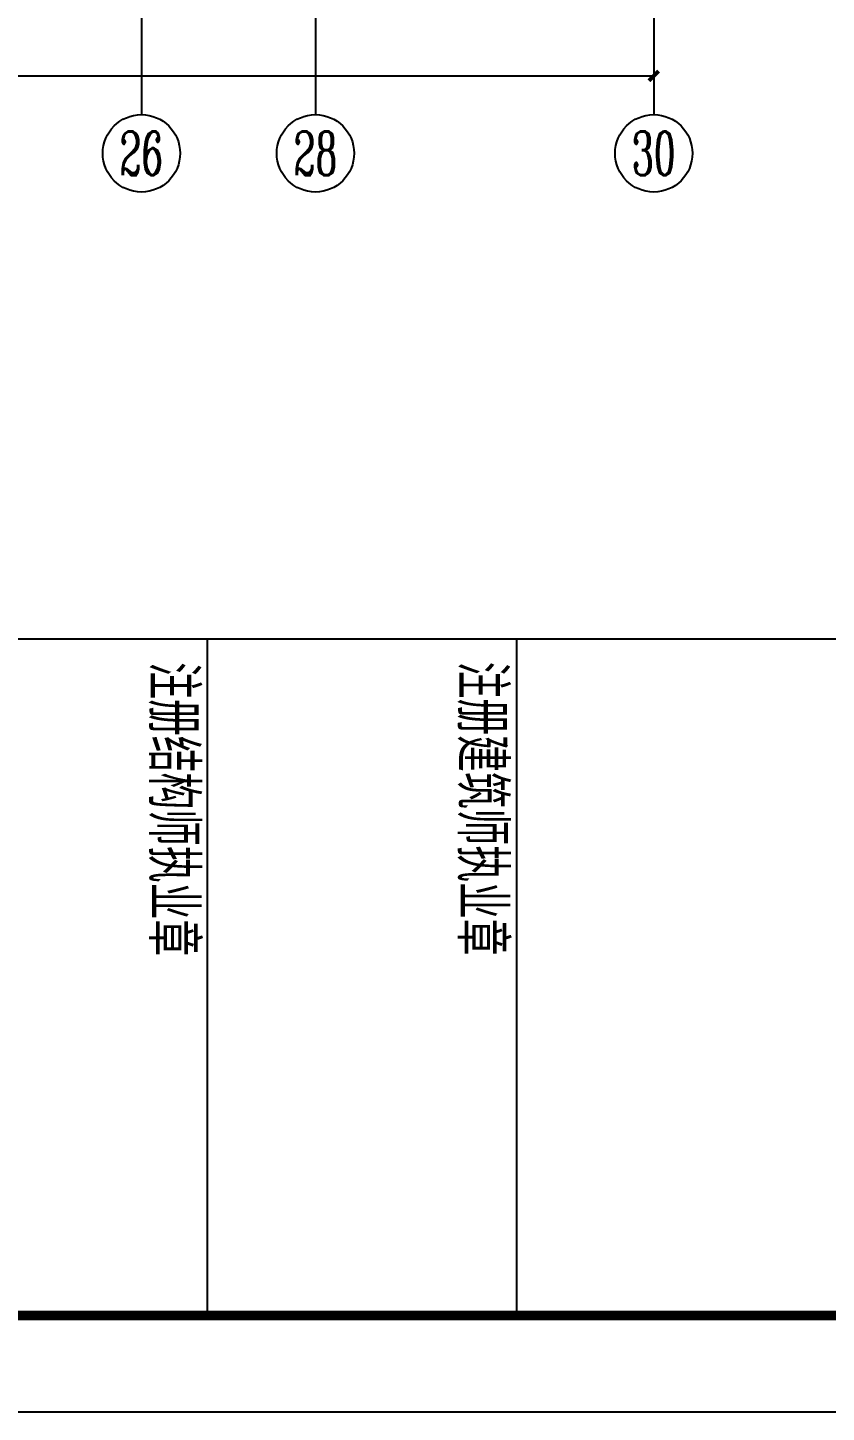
# Model space of a CAD drawing. Extents: x -144902 to 588294, y -160863 to 65494.
# Drawn here: x 214498 to 222759, y -84945 to -70625 of the extents above; entities that cross this region are included whole.
import ezdxf
from ezdxf.enums import TextEntityAlignment as Align

# ---------------------------------------------------------------- set-up
doc = ezdxf.new("R2010")
doc.units = 0
doc.header["$LTSCALE"] = 100
doc.layers.get('0').update_dxf_attribs({"linetype": 'CONTINUOUS'})
doc.layers.get('Defpoints').update_dxf_attribs({"linetype": 'CONTINUOUS'})
for name, color, linetype in [('1508', 2, 'CONTINUOUS'), ('AXIS', 3, 'CONTINUOUS'), ('AXIS_TEXT', 7, 'CONTINUOUS'), ('PUB_TITLE', 4, 'CONTINUOUS'), ('tk', 7, 'CONTINUOUS')]:
    doc.layers.add(name, color=color, linetype=linetype)
doc.styles.add('_HZTXT', font='complex.shx', dxfattribs={"width": 0.7, "bigfont": 'tssdchn.shx'})
doc.styles.add('COMPLEX', font='COMPLEX')
doc.styles.add('DIM_FONT', font='SIMHEI.TTF', dxfattribs={"width": 0.8})
doc.styles.add('HZTXT2', font='tssdeng.shx', dxfattribs={"width": 0.7, "bigfont": 'tssdchn.shx'})
doc.dimstyles.new('_TCH_ARCH&&100', dxfattribs={"dimtxt": 350, "dimasz": 100, "dimexe": 250, "dimexo": 300, "dimgap": 100, "dimtad": 1, "dimdec": 0, "dimzin": 0, "dimdsep": 46, "dimtxsty": 'DIM_FONT', "dimblk": 'ARCHTICK', "dimcen": 0.09, "dimclrt": 7, "dimazin": 2, "dimtfac": 1, "dimtdec": 0, "dimtix": 1, "dimtmove": 2, "dimatfit": 3, "dimfxl": 1, "dimtolj": 1, "dimtzin": 0, "dimarcsym": 0})

# ---------------------------------------------------------------- blocks, each defined once
blk = doc.blocks.new('A1tk')
at = {"layer": 'PUB_TITLE'}
for p, q in [((76100, 47932), (83100, 47932)), ((76100, 47932), (83100, 47932)), ((76100, 44732), (83100, 44732))]:
    blk.add_line(p, q, dxfattribs=at)
at = {"layer": 'tk'}
blk.add_line((76100, 1000), (76100, 58400), dxfattribs=at)
at = {"layer": 'tk', "color": 5}
blk.add_lwpolyline([(0, 0), (0, 59400), (84100, 59400), (84100, 0)], close=True, dxfattribs=at)
at = {"layer": 'tk', "const_width": 100}
blk.add_lwpolyline([(2500, 1000), (83100, 1000), (83100, 58400), (2500, 58400)], close=True, dxfattribs=at)
at = {"layer": 'PUB_TITLE', "style": 'HZTXT2', "width": 0.8}
for s, p in [('注册建筑师执业章', (77857, 47602)), ('注册结构师执业章', (77863, 44409))]:
    blk.add_text(s, height=500, dxfattribs=at).set_placement(p, align=Align.MIDDLE)
blk = doc.blocks.new('_ArchTick')
at = {"color": 0, "linetype": 'ByBlock', "const_width": 0.4}
blk.add_lwpolyline([(-0.5, -0.5), (0.5, 0.5)], dxfattribs=at)
blk = doc.blocks.new('*D1757')
at = {"layer": 'AXIS', "color": 0, "lineweight": -2}
for p, q in [((4061, 3375), (4061, 950)), ((43161, 3375), (43161, 950)), ((4061, 1200), (43161, 1200))]:
    blk.add_line(p, q, dxfattribs=at)
at = {"layer": 'Defpoints', "color": 0}
for p in [(4061, 3675, 0), (43161, 3675, 0), (43161, 1200)]:
    blk.add_point(p, dxfattribs=at)
at = {"layer": 'AXIS', "color": 0, "lineweight": -2, "xscale": 100, "yscale": 100, "zscale": 100, "rotation": 180}
blk.add_blockref('_ArchTick', (4061, 1200), dxfattribs=at)
at = {"layer": 'AXIS', "color": 0, "lineweight": -2, "xscale": 100, "yscale": 100, "zscale": 100}
blk.add_blockref('_ArchTick', (43161, 1200), dxfattribs=at)
at = {"layer": 'AXIS', "color": 7, "insert": (23611, 1475), "char_height": 350, "attachment_point": 5, "style": 'DIM_FONT'}
blk.add_mtext('\\A1;39100', dxfattribs=at)
blk = doc.blocks.new('_AXISO')
blk.add_circle((0, 0), 0.5)
at = {"layer": 'AXIS_TEXT', "style": 'COMPLEX', "width": 1.041667}
blk.add_attdef('A', text='', height=0.56, dxfattribs=at).set_placement((-0.25, -0.28), (0.25, -0.28), align=Align.FIT)
blk = doc.blocks.new('2012122621174833')
at = {"layer": 'AXIS'}
for p, q in [((37861.4, 3675, 0), (37861.4, 800, 0)), ((39661.4, 3675, 0), (39661.4, 800, 0)), ((43161.4, 3675, 0), (43161.4, 800, 0))]:
    blk.add_line(p, q, dxfattribs=at)
ref = blk.add_blockref('_AXISO', (37861.4, 400, 0), dxfattribs=dict(at, xscale=800, yscale=800, zscale=800))
ref.add_attrib('A', '26', dxfattribs={"layer": 'AXIS_TEXT', "height": 452.55, "style": '_HZTXT', "width": 0.617647}).set_placement((37635.1, 173.7, 0), (38087.6, 173.7, 0), align=Align.FIT)
ref = blk.add_blockref('_AXISO', (39661.4, 400, 0), dxfattribs=dict(at, xscale=800, yscale=800, zscale=800))
ref.add_attrib('A', '28', dxfattribs={"layer": 'AXIS_TEXT', "height": 452.55, "style": '_HZTXT', "width": 0.617647}).set_placement((39435.1, 173.7, 0), (39887.6, 173.7, 0), align=Align.FIT)
ref = blk.add_blockref('_AXISO', (43161.4, 400, 0), dxfattribs=dict(at, xscale=800, yscale=800, zscale=800))
ref.add_attrib('A', '30', dxfattribs={"layer": 'AXIS_TEXT', "height": 452.55, "style": '_HZTXT', "width": 0.636364}).set_placement((42935.1, 173.7, 0), (43387.6, 173.7, 0), align=Align.FIT)
dim = blk.add_aligned_dim(p1=(4061.4, 3675, 0), p2=(43161.4, 3675, 0), distance=-2475, dimstyle='_TCH_ARCH&&100', dxfattribs=at)
dim.commit()
dim.dimension.update_dxf_attribs({"geometry": '*D1757', "text_midpoint": (23611.4, 1475, 0)})

msp = doc.modelspace()

# ---------------------------------------------------------------- block references
at = {"layer": '1508', "rotation": 270}
msp.add_blockref('A1tk', (171621.217, -844.592), dxfattribs=at)
at = {"layer": 'AXIS'}
msp.add_blockref('2012122621174833', (177812.728, -72324.757), dxfattribs=at)

doc.saveas('drawing.dxf')
